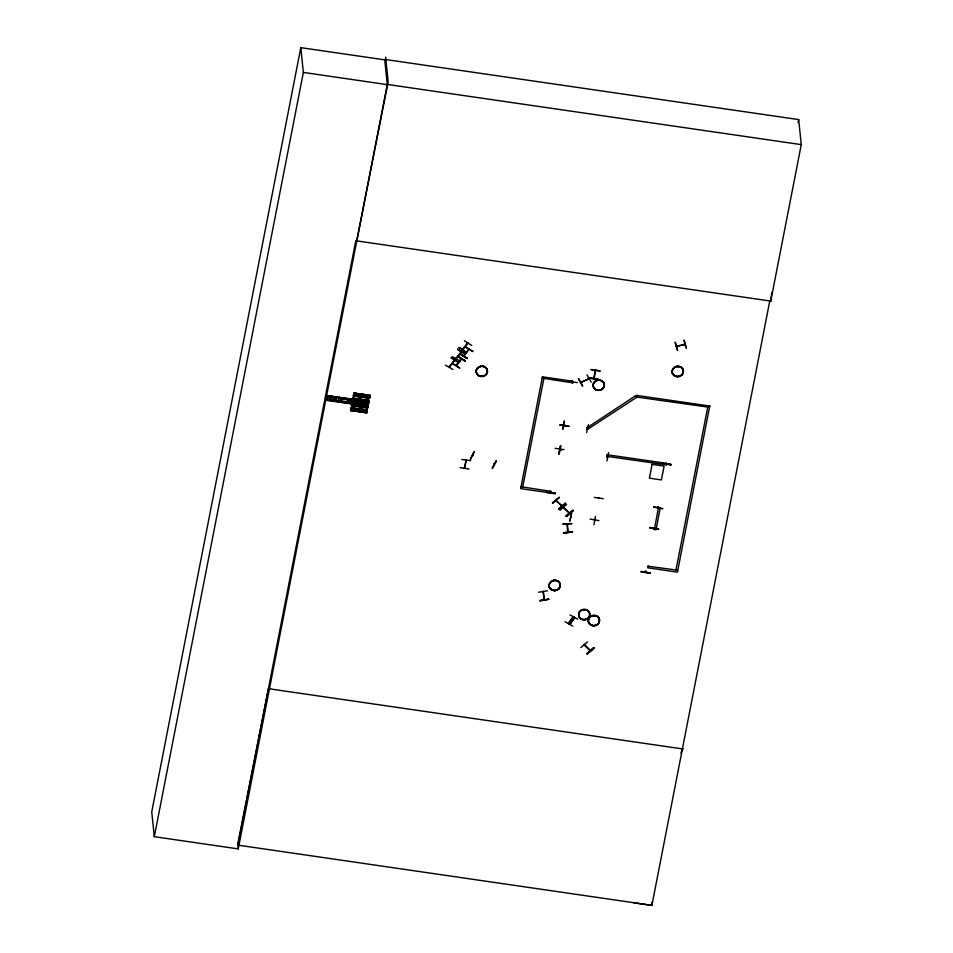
<?xml version="1.0" encoding="UTF-8"?>
<svg xmlns="http://www.w3.org/2000/svg" width="953" height="953" viewBox="0 0 953 953"><rect width="100%" height="100%" fill="white"/><g stroke="black" fill="none" stroke-linecap="round" stroke-linejoin="round"><path stroke-width="1.43" d="M543.186 591.241L543.401 592.456L542.912 591.646M543.937 599.651L543.901 598.627M460.156 467.673L469.043 469.007M546.51 492.439L555.385 493.857L555.456 493.213M560.09 425.098L568.977 426.432M589.514 377.817C607.657 379.961 593.421 379.473 589.502 377.602M650.029 572.991C622.607 569.56 668.732 575.672 641.143 571.407M653.71 507.199C661.99 507.925 669.411 510.379 653.71 506.948M464.754 467.852L464.373 467.709M465.874 461.014L466.327 459.787L464.814 467.768M581.437 381.581L581.568 382.32L580.615 381.962M588.871 378.46L587.846 378.722M494.321 464.492L493.868 463.956M550.786 492.165L551.418 491.879L551.251 492.641M551.239 492.224L551.322 491.569M564.128 424.883L564.355 425.121M573.241 381.915L572.717 382.498M645.884 571.121L645.753 572.3L645.574 571.073M654.163 529.439L654.27 528.808M658.142 506.627L658.023 507.806L658.07 507.056M658.368 507.33L658.189 506.984M567.654 531.774L567.047 524.126L567.559 524.793M543.901 599.08L544.401 599.223M544.437 599.58L543.234 591.694L543.949 599.282M351.943 399.367L351.097 403.905L326.998 400.403L327.201 399.14L351.371 402.559L327.213 399.212M351.764 400.594L327.713 396.662L327.939 395.698L352.038 399.212L351.752 400.629M327.701 396.782L351.883 400.022L327.784 396.496L327.665 397.115M366.691 412.709L350.573 410.386L366.726 412.518M351.312 402.678L351.145 403.512L327.058 399.974L351.204 403.381M351.097 408.003L367.239 409.993L367.06 410.898L351.014 408.277L367.239 409.981M367.596 408.075L351.514 405.799L352.074 402.69L368.203 405.013L352.074 402.69M352.098 402.797L351.955 403.619L368.037 405.895C368.632 402.714 367.108 410.433 367.775 407.181L351.693 404.846L351.55 405.513L367.667 407.705M352.086 402.774L368.156 405.192L368.025 405.954M352.515 400.629L368.668 402.559L368.501 403.464L352.455 400.76L368.68 402.547M368.489 403.5L369.049 400.474L368.942 401.284L352.86 398.973L369.049 400.725L352.967 398.39M352.955 398.449L369.109 400.379L353.003 398.163M353.468 395.757L369.573 397.925M369.907 396.281L353.908 393.577M369.454 398.521L370.026 395.495L353.956 393.16L370.086 395.388L353.956 393.077L353.432 395.876L369.538 398.116M366.607 413.114L367.179 410.088M366.798 412.161L366.655 412.828M351.562 405.49L367.715 407.288M353.527 395.34L369.633 397.639L369.502 398.235L353.42 395.948M369.895 396.341L370.086 395.4M598.925 520.6L590.026 519.123M633.852 902.836L651.888 905.35L769.774 300.957L770.739 301.088L771.835 292.273M556.075 499.813L555.944 500.563L561.913 505.9M563.699 507.687L564.14 507.866M569.251 513L569.489 512.678M584.939 645.276C583.879 643.692 584.594 646.646 584.892 644.836M589.597 650.303L590.217 650.863L584.141 644.978M327.046 400.046L327.939 395.698M327.165 399.569L351.264 403.071M352.014 399.319L327.856 395.876L352.026 399.283M351.919 399.795L327.808 396.341M350.549 410.743L350.728 409.838L366.762 412.292M351.061 408.182L367.131 410.505L351.049 408.241M351.109 407.824L367.191 410.159M351.157 407.693L350.585 410.469L366.643 412.875M351.514 405.764L351.693 404.858L367.763 407.205M351.979 403.381L368.108 405.549L351.979 403.298M352.86 398.95L353.039 398.044M353.396 396.15L353.575 395.245M353.837 393.97L353.956 393.16M369.931 396.103L353.861 393.768L369.978 395.936M555.456 493.487L546.569 491.855L555.456 493.273M598.317 379.58L589.442 378.198M454.736 360.103L449.494 367.25M461.466 351.931L456.249 358.673M461.133 359.341L460.764 359.102M468.828 349.286L463.587 355.886M468.149 342.854L462.872 349.644M463.956 356.112L469.055 349.084M571.681 621.046L570.895 620.808L571.431 620.022M384.738 59.86L300.803 47.65L151.741 811.908L154.303 836.686L238.238 848.897L387.287 84.436L801.259 144.63L770.727 301.196M154.303 836.686L303.364 72.428L300.803 47.65M329.512 400.296L330.31 396.222M331.144 400.534L331.942 396.46M333.586 400.891L334.384 396.817M335.766 401.201L336.552 397.127M338.208 401.558L339.006 397.484M348.703 403.083L349.489 399.021M352.979 398.044L352.455 400.856L368.525 403.202M352.217 410.707L352.741 407.991M353.718 403.012L353.182 405.644M355.064 396.114L355.588 393.398M353.301 410.862L353.837 408.146M355.707 398.533L355.171 401.165M356.148 396.269L356.684 393.553M355.91 406.121L356.434 403.405M356.815 401.487L357.339 398.771M356.386 411.303L356.91 408.587M359.233 396.71L359.757 393.994M358.983 406.562L359.519 403.846M359.889 401.928L360.425 399.212M365.011 412.566L365.547 409.85M365.988 407.586L366.512 404.87M366.893 402.952L367.417 400.236M367.858 397.973L368.394 395.257M366.834 410.922L366.822 411.779M367.81 405.942L367.787 406.8M368.716 401.308L368.692 402.154M369.681 396.329L369.669 397.187M461.764 459.477L470.675 460.633M465.814 460.823L466.017 459.751M466.005 460.12L464.456 468.078M550.643 491.021L550.369 492.915L520.707 488.603L542.483 376.53M542.174 378.115L571.86 382.737L572.134 380.843M607.228 454.45L606.954 456.344L666.624 464.885M586.524 427.778L587.56 429.386L636.997 397.091L637.271 395.197M666.54 463.075L666.361 465.016L666.528 464.194M660.25 507.723L656.045 529.749L654.306 529.499L658.511 507.472M709.794 405.74L677.44 572.122L647.778 567.809L648.052 565.915M798.102 122.484L798.674 119.59L384.69 59.396L387.299 84.638L303.364 72.428M237.571 845.097L268.424 688.685L683.372 749.034M356.767 240.895L388.169 81.732L385.631 57.156M562.818 429.279L564.414 420.928L562.794 429.076M588.477 424.609L586.619 432.543M571.478 513.024L569.846 521.184L571.645 513.048M595.506 516.347L593.945 524.662M560.114 425.002L569.001 426.348L560.102 425.014M573.265 382.117L572.753 382.868L572.884 381.688M559.637 449.887L559.709 449.316M572.753 382.868L572.753 381.843M564.593 424.752L564.402 425.479M564.7 425.252L564.569 424.835M561.138 449.697L560.995 450.292L560.34 449.387M555.122 448.303L564.009 449.649M577.518 382.629L568.643 381.26M591.17 369.669L600.056 371.015M593.79 378.019L595.422 369.967M607.811 456.737C605.524 455.903 608.121 458.19 607.68 456.356M608.61 452.604L606.954 460.942M662.24 463.551L671.21 464.445L662.228 463.301M649.743 527.557L658.642 528.891L649.755 527.545M653.794 529.475L653.913 528.284M666.802 463.885L666.695 464.623M594.315 497.395L603.201 498.717M598.484 498.181L598.865 497.8M594.648 519.969L594.624 520.779M327.713 396.734L351.883 399.998M580.734 382.284L588.823 378.901L588.74 378.198M581.544 382.272L581.306 381.545M587.953 378.937L588.775 378.567M684.29 344.676L684.266 343.866M684.873 343.711L685.04 344.509L685.076 343.747M600.068 370.908L591.146 369.466M671.138 464.79L662.216 463.337L671.126 464.897M658.559 529.237L649.66 527.998M452.484 363.284L459.882 368.108L452.27 363.748M452.997 369.514L445.42 365.154M466.374 352.336L459.072 347.392M459.965 353.837L467.351 358.495L459.739 354.135M459.656 360.937L452.091 356.577M467.315 358.495L459.977 353.623L467.351 358.495M680.99 753.132L682.396 748.891M555.885 500.373L561.817 505.864M595.732 370.014L594.207 377.984M658.404 507.687L658.523 507.127M368.966 401.022L352.884 398.664M455.963 358.447L461.181 351.728M456.273 357.494L456.308 357.851M456.439 364.665L456.832 364.808M461.538 359.233L456.523 365.761M470.413 459.394L474.26 451.662L470.389 459.191M472.497 455.093L472.605 455.999L472.783 455.212M496.382 460.918L492.296 468.173M587.37 428.814L586.988 428.1M594.696 520.767L594.624 519.564M565.153 621.737L572.753 626.097M578.328 378.949L582.7 386.12L578.721 378.567M466.16 352.61L459.108 347.583M570.049 614.899L577.673 619.2M568.191 623.596L573.039 616.567M569.489 624.322L574.278 617.091L569.441 624.144M574.695 617.496L569.834 624.537L574.707 617.508M451.269 357.673L458.381 362.605M464.385 340.793L471.723 345.486M461.133 358.626L456.082 365.13M457.893 356.517L465.445 360.949L458.095 356.255M472.7 351.586L465.267 346.821L472.926 351.335M606.823 456.582L607.716 456.725M457.631 349.251L465.243 353.777M457.69 349.37L464.993 353.908M451.234 357.673L458.596 362.343M568.107 532.191L567.404 524.067M552.335 502.803L559.316 497.418L552.621 503.053M561.722 505.161L561.365 505.364M559.149 509.378L565.439 503.172L558.792 508.878L559.161 509.414L565.784 503.672M558.851 509.069L565.474 503.22M560.007 510.236L566.582 504.435M566.13 515.978C582.617 504.244 566.094 513.893 566.475 516.478M566.153 516.181L572.801 510.296M566.237 516.24L572.86 510.522M566.463 516.455L573.11 510.772M580.818 647.587L587.453 641.869M587.346 653.925C608.443 636.211 572.586 665.349 593.993 648.231M461.038 351.848L461.407 351.526M454.367 360.425L449.232 366.536M571.169 620.081L571.907 620.391M494.238 464.016L494.059 464.79L493.952 463.897M685.124 344.486L676.535 346.594L676.487 345.844M586.56 428.088L635.961 395.483M677.095 345.689L677.261 346.499L677.309 345.832M580.746 381.808L580.794 382.582L588.835 378.853M580.865 382.606L581.568 382.32M591.265 382.141L586.977 374.946M675.2 342.318L677.547 350.442L675.248 342.294M676.463 346.32L684.993 344.116M686.291 348.214L683.992 340.066L686.41 348.167M584.272 644.359L590.407 650.303M589.764 650.006L590.348 650.113M587.322 428.838L587.477 428.528M538.576 592.23L547.522 590.777M571.74 523.566L562.711 524.043L571.752 523.673M560.841 445.837L559.28 453.807M770.739 301.088L355.791 240.752L237.905 845.144L651.888 905.35L651.59 902.455M542.507 376.84L572.169 381.152M637.307 395.507L709.83 406.049M635.996 395.793L636.997 397.091L709.485 407.324M368.62 402.738L352.598 400.2L352.419 401.13L368.501 403.441M351.633 405.204L367.703 407.55M607.264 454.76L666.576 463.384M550.679 491.331L520.993 486.709M658.547 507.782L660.274 508.032M648.088 566.225L677.714 570.228M564.033 424.681L564.069 425.05M560.138 449.447L561.103 450.233L560.96 449.482M606.918 456.034L606.942 456.94L607.609 456.261M573.361 616.734L568.536 623.631M496.215 460.847L492.32 468.388L496.239 460.859M563.652 425.395L563.616 424.704M567.762 532.191L567.726 531.393L568.155 532.096M457.619 349.263L464.957 353.944M457.797 356.434L465.159 361.318M559.22 497.311L552.68 503.136M569.513 513.167L563.402 506.913M563.271 507.544L569.155 512.964M550.87 492.594L551.037 491.545M589.597 650.387L589.788 649.708M586.977 428.779L587.048 428.028M548.702 599.27L539.743 600.473M798.674 119.59L801.259 144.63M707.757 407.074L675.987 569.977M606.799 456.332L606.93 456.975M588.168 378.829L587.965 378.46M598.555 497.752L598.389 498.109M594.696 519.194L594.755 519.897M594.708 520.124L594.386 519.147M571.312 516.633L571.347 517.419L571.002 516.586M570.895 516.657L570.954 517.396M567.369 523.709L567.523 524.805M543.901 378.365L522.721 486.971M467.709 342.794L462.646 349.286M472.378 455.141L472.319 455.879M361.39 394.232L360.853 396.865M358.316 393.792L357.768 396.424M358.793 398.973L358.257 401.606M358.542 408.825L358.006 411.458M357.887 403.619L357.351 406.24M354.623 398.378L354.087 400.999M355.469 408.384L354.933 411.017M354.802 403.167L354.266 405.799M237.94 845.978L238.238 848.897M356.803 409.885C357.863 412.149 358.602 408.039 356.803 409.885M357.768 404.906C358.828 407.169 359.579 403.059 357.768 404.906M358.673 400.272C359.734 402.535 360.484 398.414 358.673 400.272M359.638 395.292C360.71 397.556 361.449 393.434 359.638 395.292M652.114 464.361L649.422 478.168L661.406 479.907L664.098 466.112L652.114 464.361M560.519 445.79L558.827 453.938L560.519 445.79M593.648 647.706L587.012 653.615L593.624 647.695M548.69 599.187L539.791 600.843L548.702 599.223M572.455 531.75L563.461 532.775L572.455 531.726M572.467 531.881L563.497 533.144L572.467 531.929M478.513 375.637A5.658 5.146 -5.9 0 0 487.424 371.813A5.658 5.146 -5.9 0 0 479.49 366.738A5.658 5.146 -5.9 0 0 478.513 375.637M478.501 375.542A5.658 5.146 -5.9 0 0 487.424 371.718A5.611 5.11 -5.9 0 0 479.49 366.619A5.658 5.146 -5.9 0 0 478.501 375.542M487.424 371.718A5.658 5.146 -5.9 0 0 479.478 366.643A5.611 5.11 -5.9 0 0 478.525 375.446A5.611 5.11 -5.9 0 0 487.364 371.658M478.537 375.613A5.623 5.122 -5.9 0 0 487.4 371.813A5.623 5.122 -5.9 0 0 479.502 366.762A5.623 5.122 -5.9 0 0 478.537 375.613M675.355 376.268A5.647 5.134 -5.9 0 0 683.372 371.039A5.647 5.134 -5.9 0 0 674.521 367.405A5.647 5.134 -5.9 0 0 675.355 376.268M675.343 376.101A5.635 5.122 -5.9 0 0 683.337 370.884A5.635 5.122 -5.9 0 0 674.521 367.262A5.635 5.122 -5.9 0 0 675.343 376.101A5.611 5.11 -5.9 0 0 683.313 370.884A5.611 5.11 -5.9 0 0 674.533 367.274A5.611 5.11 -5.9 0 0 675.355 376.09M675.367 376.256A5.623 5.122 -5.9 0 0 683.349 371.039A5.623 5.122 -5.9 0 0 674.533 367.429A5.623 5.122 -5.9 0 0 675.367 376.256M591.503 625.371A5.647 5.134 -5.9 0 0 599.508 620.129A5.647 5.134 -5.9 0 0 590.669 616.508A5.647 5.134 -5.9 0 0 591.503 625.371A5.623 5.122 -5.9 0 0 599.485 620.141A5.623 5.122 -5.9 0 0 590.681 616.52A5.623 5.122 -5.9 0 0 591.503 625.347M591.491 625.204A5.635 5.122 -5.9 0 0 599.485 619.974A5.635 5.122 -5.9 0 0 590.657 616.353A5.635 5.122 -5.9 0 0 591.491 625.204M591.491 625.18A5.611 5.11 -5.9 0 0 599.461 619.986A5.611 5.11 -5.9 0 0 590.669 616.377A5.611 5.11 -5.9 0 0 591.491 625.18M581.818 619.379A5.647 5.134 -5.9 0 0 589.824 614.137A5.647 5.134 -5.9 0 0 580.985 610.516A5.647 5.134 -5.9 0 0 581.818 619.379A5.623 5.122 -5.9 0 0 589.8 614.149A5.623 5.122 -5.9 0 0 580.996 610.539A5.623 5.122 -5.9 0 0 581.83 619.367M581.806 619.212A5.635 5.122 -5.9 0 0 589.8 613.994A5.635 5.122 -5.9 0 0 580.973 610.373A5.635 5.122 -5.9 0 0 581.806 619.212A5.611 5.11 -5.9 0 0 589.776 613.994A5.611 5.11 -5.9 0 0 580.996 610.385A5.611 5.11 -5.9 0 0 581.818 619.2M552.275 590.217A5.647 5.134 -5.9 0 0 560.293 584.987A5.647 5.134 -5.9 0 0 551.453 581.354A5.647 5.134 -5.9 0 0 552.275 590.217A5.623 5.122 -5.9 0 0 560.269 584.999A5.623 5.122 -5.9 0 0 551.465 581.378A5.623 5.122 -5.9 0 0 552.287 590.205M552.275 590.062A5.635 5.122 -5.9 0 0 560.269 584.832A5.635 5.122 -5.9 0 0 551.442 581.211A5.635 5.122 -5.9 0 0 552.275 590.062M552.275 590.038A5.611 5.11 -5.9 0 0 560.245 584.844A5.611 5.11 -5.9 0 0 551.453 581.235A5.611 5.11 -5.9 0 0 552.275 590.038M596.352 389.968A5.647 5.134 -5.9 0 0 604.357 384.726A5.647 5.134 -5.9 0 0 595.518 381.105A5.647 5.134 -5.9 0 0 596.352 389.968A5.623 5.122 -5.9 0 0 604.333 384.726A5.623 5.122 -5.9 0 0 595.53 381.117A5.623 5.122 -5.9 0 0 596.364 389.944M596.34 389.789A5.635 5.122 -5.9 0 0 604.333 384.571A5.635 5.122 -5.9 0 0 595.506 380.95A5.635 5.122 -5.9 0 0 596.34 389.789A5.611 5.11 -5.9 0 0 604.309 384.571A5.611 5.11 -5.9 0 0 595.53 380.962A5.611 5.11 -5.9 0 0 596.352 389.777"/></g></svg>
